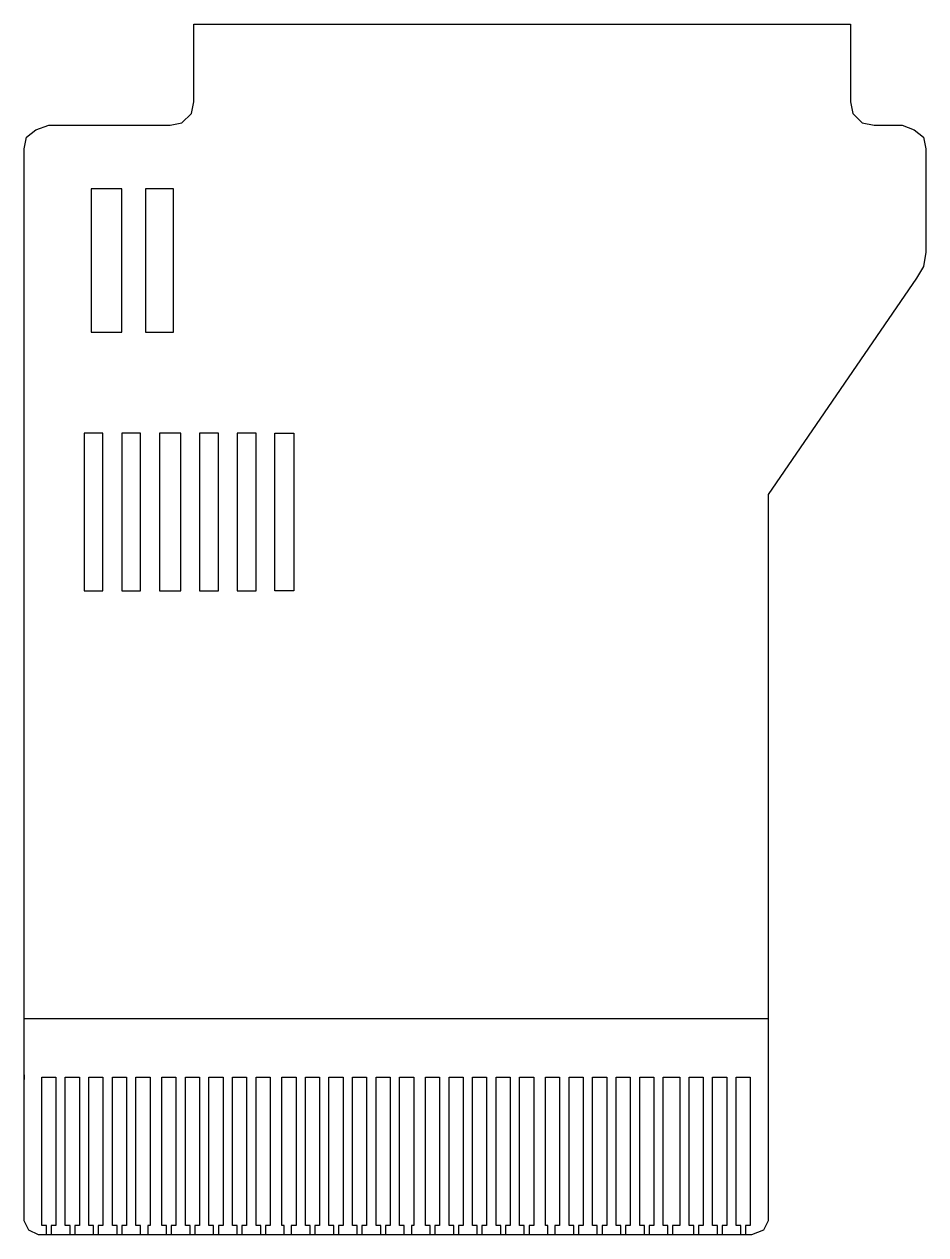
# Model space of a CAD drawing. Extents: x -10 to 8.8, y -54.5 to 0.5.
# Drawn here: x -10.01 to 8.83, y -54.55 to -29.24 of the extents above; entities outside this region: 1.
import ezdxf

# ---------------------------------------------------------------- set-up
doc = ezdxf.new("R2010")
doc.units = 0
doc.layers.add('LAYER_4', color=150, linetype='CONTINUOUS')

msp = doc.modelspace()

# ---------------------------------------------------------------- linework, layer by layer
at = {"layer": 'LAYER_4'}
msp.add_lwpolyline([(0, 0.5, 0.414214), (-0.5, 0, 0.414214), (0, -0.5, 0.414214), (0.5, 0, 0.414214)], format="xyb", close=True, dxfattribs=at)
for points in [[(-6.957, -31.353), (-6.711, -31.304), (-6.515, -31.108), (-6.465, -30.862), (-6.465, -29.24), (7.256, -29.24), (7.256, -30.862), (7.305, -31.107), (7.502, -31.304), (7.748, -31.353), (8.338, -31.353), (8.584, -31.451), (8.78, -31.599), (8.83, -31.845), (8.83, -34.007), (8.781, -34.302), (8.633, -34.547), (8.633, -34.547), (5.535, -39.069), (5.535, -54.254), (5.436, -54.45), (5.19, -54.549), (-9.711, -54.549), (-9.908, -54.45), (-10.006, -54.254), (-10.006, -31.845), (-9.957, -31.599), (-9.761, -31.451), (-9.49, -31.353)], [(-8.607, -35.678), (-7.967, -35.678), (-7.967, -32.68), (-8.607, -32.68)], [(-7.476, -35.678), (-6.886, -35.678), (-6.886, -32.68), (-7.475, -32.68)], [(-8.754, -41.084), (-8.361, -41.084), (-8.361, -37.791), (-8.754, -37.791)], [(-7.967, -41.084), (-7.574, -41.084), (-7.574, -37.791), (-7.967, -37.791)], [(-7.181, -41.084), (-6.738, -41.084), (-6.738, -37.791), (-7.181, -37.791)], [(-6.345, -41.084), (-5.951, -41.084), (-5.951, -37.791), (-6.345, -37.791)], [(-5.557, -41.084), (-5.164, -41.084), (-5.164, -37.791), (-5.557, -37.791)], [(-4.771, -41.084), (-4.771, -37.791), (-4.377, -37.791), (-4.377, -41.084)], [(-10.007, -51.207), (-10.007, -51.305)], [(-10.006, -51.207), (-10.006, -51.305)], [(-9.541, -54.549), (-9.541, -54.352), (-9.64, -54.353), (-9.64, -51.256), (-9.345, -51.256), (-9.345, -54.352), (-9.443, -54.352), (-9.443, -54.549)], [(-9.05, -54.549), (-9.05, -54.352), (-9.148, -54.353), (-9.148, -51.256), (-8.853, -51.256), (-8.853, -54.352), (-8.951, -54.352), (-8.951, -54.549)], [(-8.558, -54.549), (-8.558, -54.352), (-8.656, -54.353), (-8.656, -51.256), (-8.361, -51.256), (-8.361, -54.352), (-8.459, -54.352), (-8.459, -54.549)], [(-8.066, -54.549), (-8.066, -54.352), (-8.164, -54.353), (-8.164, -51.256), (-7.869, -51.256), (-7.869, -54.352), (-7.967, -54.352), (-7.967, -54.549)], [(-7.574, -54.549), (-7.574, -54.352), (-7.672, -54.353), (-7.673, -51.256), (-7.378, -51.256), (-7.378, -54.352), (-7.427, -54.352), (-7.427, -54.549)], [(-7.033, -54.549), (-7.033, -54.352), (-7.131, -54.353), (-7.131, -51.256), (-6.836, -51.256), (-6.836, -54.352), (-6.935, -54.352), (-6.935, -54.549)], [(-6.541, -54.549), (-6.541, -54.352), (-6.64, -54.353), (-6.64, -51.256), (-6.345, -51.256), (-6.345, -54.352), (-6.443, -54.352), (-6.443, -54.549)], [(-6.049, -54.549), (-6.049, -54.352), (-6.148, -54.353), (-6.148, -51.256), (-5.853, -51.256), (-5.853, -54.352), (-5.951, -54.352), (-5.951, -54.549)], [(-5.557, -54.549), (-5.557, -54.352), (-5.656, -54.353), (-5.656, -51.256), (-5.361, -51.256), (-5.361, -54.352), (-5.459, -54.352), (-5.459, -54.549)], [(-5.065, -54.549), (-5.065, -54.352), (-5.164, -54.353), (-5.164, -51.256), (-4.869, -51.256), (-4.869, -54.352), (-4.968, -54.352), (-4.968, -54.549)], [(-4.574, -54.549), (-4.574, -54.352), (-4.623, -54.353), (-4.623, -51.256), (-4.328, -51.256), (-4.328, -54.352), (-4.427, -54.352), (-4.427, -54.549)], [(-4.033, -54.549), (-4.033, -54.352), (-4.132, -54.353), (-4.132, -51.256), (-3.836, -51.256), (-3.836, -54.352), (-3.935, -54.352), (-3.935, -54.549)], [(-3.541, -54.549), (-3.541, -54.352), (-3.64, -54.353), (-3.64, -51.256), (-3.344, -51.256), (-3.344, -54.352), (-3.443, -54.352), (-3.443, -54.549)], [(-3.049, -54.549), (-3.049, -54.352), (-3.148, -54.353), (-3.148, -51.256), (-2.852, -51.256), (-2.852, -54.352), (-2.951, -54.352), (-2.951, -54.549)], [(-2.557, -54.549), (-2.558, -54.352), (-2.656, -54.353), (-2.656, -51.256), (-2.361, -51.256), (-2.361, -54.352), (-2.459, -54.352), (-2.459, -54.549)], [(-2.066, -54.549), (-2.066, -54.352), (-2.164, -54.353), (-2.164, -51.256), (-1.869, -51.256), (-1.869, -54.352), (-1.918, -54.352), (-1.918, -54.549)], [(-1.525, -54.549), (-1.525, -54.352), (-1.623, -54.353), (-1.623, -51.256), (-1.328, -51.256), (-1.328, -54.352), (-1.426, -54.352), (-1.427, -54.549)], [(-1.033, -54.549), (-1.033, -54.352), (-1.131, -54.353), (-1.131, -51.256), (-0.837, -51.256), (-0.837, -54.352), (-0.935, -54.352), (-0.935, -54.549)], [(-0.541, -54.549), (-0.541, -54.352), (-0.639, -54.353), (-0.639, -51.256), (-0.345, -51.256), (-0.345, -54.352), (-0.443, -54.352), (-0.443, -54.549)], [(-0.05, -54.549), (-0.05, -54.352), (-0.147, -54.353), (-0.147, -51.256), (0.147, -51.256), (0.147, -54.352), (0.049, -54.352), (0.049, -54.549)], [(0.442, -54.549), (0.442, -54.352), (0.344, -54.353), (0.344, -51.256), (0.639, -51.256), (0.639, -54.352), (0.541, -54.352), (0.541, -54.549)], [(0.934, -54.549), (0.934, -54.352), (0.885, -54.353), (0.885, -51.256), (1.18, -51.256), (1.18, -54.352), (1.082, -54.352), (1.082, -54.549)], [(1.475, -54.549), (1.475, -54.352), (1.377, -54.353), (1.377, -51.256), (1.672, -51.256), (1.672, -54.352), (1.574, -54.352), (1.574, -54.549)], [(1.967, -54.549), (1.967, -54.352), (1.869, -54.353), (1.869, -51.256), (2.164, -51.256), (2.164, -54.352), (2.066, -54.352), (2.066, -54.549)], [(2.459, -54.549), (2.459, -54.352), (2.361, -54.353), (2.36, -51.256), (2.655, -51.256), (2.655, -54.352), (2.557, -54.352), (2.557, -54.549)], [(2.95, -54.549), (2.95, -54.352), (2.852, -54.353), (2.852, -51.256), (3.147, -51.256), (3.147, -54.352), (3.049, -54.352), (3.049, -54.549)], [(3.442, -54.549), (3.442, -54.352), (3.344, -54.353), (3.344, -51.256), (3.688, -51.256), (3.688, -54.352), (3.541, -54.352), (3.541, -54.549)], [(3.983, -54.549), (3.983, -54.352), (3.885, -54.353), (3.885, -51.256), (4.18, -51.256), (4.18, -54.352), (4.082, -54.352), (4.081, -54.549)], [(4.475, -54.549), (4.475, -54.352), (4.377, -54.353), (4.377, -51.256), (4.672, -51.256), (4.672, -54.352), (4.573, -54.352), (4.573, -54.549)], [(4.967, -54.549), (4.967, -54.352), (4.868, -54.353), (4.868, -51.256), (5.164, -51.256), (5.164, -54.352), (5.065, -54.352), (5.065, -54.549)]]:
    msp.add_lwpolyline(points, close=True, dxfattribs=at)
for points in [[(-10.006, -50.028), (5.534, -50.028)], [(-10.006, -51.305), (-10.006, -51.207)]]:
    msp.add_lwpolyline(points, dxfattribs=at)

doc.saveas('drawing.dxf')
